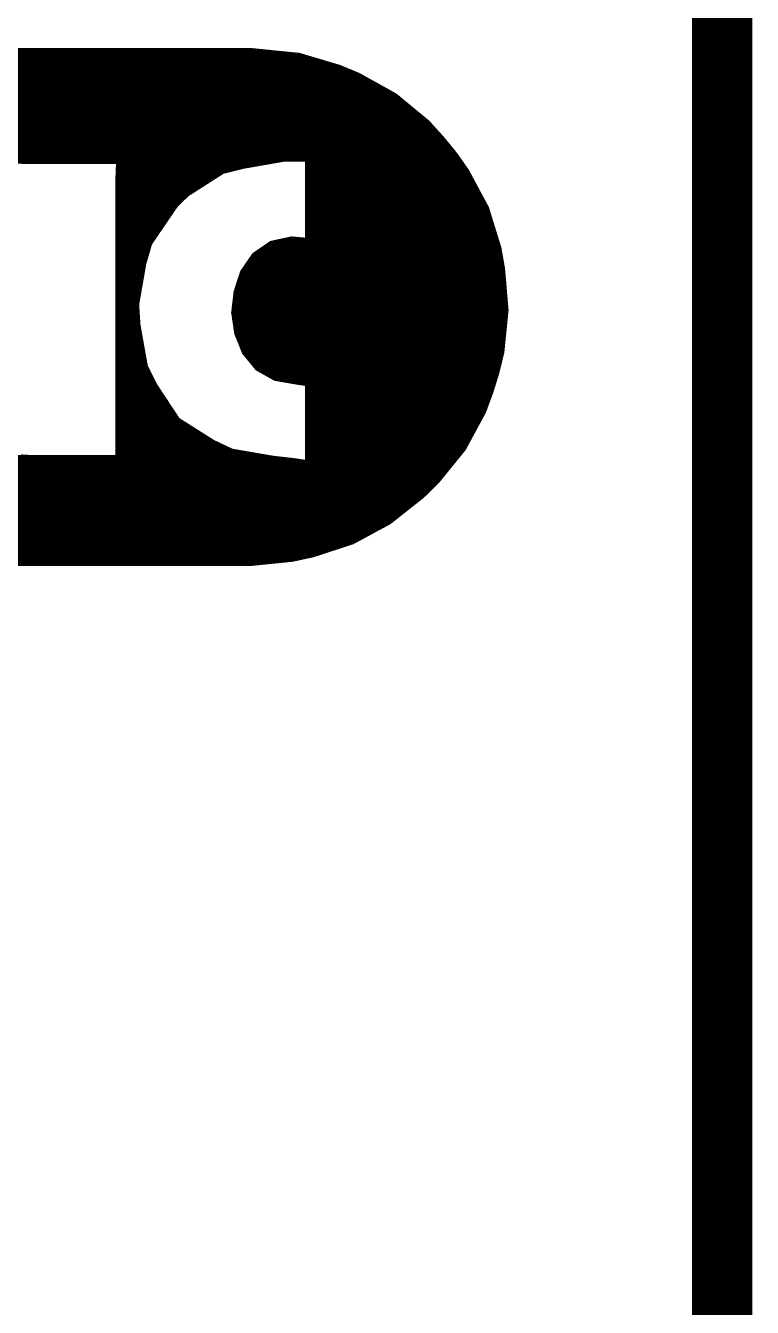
# Model space of a CAD drawing. Extents: x -15.2 to 71.4, y -14.5 to 36.9.
# Drawn here: x 52.849 to 54.686, y 10.184 to 13.423 of the extents above; entities that cross this region are included whole.
import ezdxf

# ---------------------------------------------------------------- set-up
doc = ezdxf.new("R2010")
doc.units = 0
for name, color, linetype in [('1', 12, 'CONTINUOUS'), ('16', 132, 'CONTINUOUS'), ('20', 31, 'CONTINUOUS'), ('21', 41, 'CONTINUOUS')]:
    doc.layers.add(name, color=color, linetype=linetype)

msp = doc.modelspace()

# ---------------------------------------------------------------- linework, layer by layer
at = {"layer": '1', "const_width": 0.1524}
msp.add_lwpolyline([(54.61, 34.29), (54.61, 0)], dxfattribs=at)
at = {"layer": '16', "const_width": 0.1524}
msp.add_lwpolyline([(54.61, 34.29), (54.61, 0)], dxfattribs=at)
at = {"layer": '20', "const_width": 0.1524}
msp.add_lwpolyline([(54.61, 0), (54.61, 34.29)], dxfattribs=at)
at = {"layer": '21', "const_width": 0.0127}
for points in [[(50.5963, 13.3477), (53.5421, 13.3477)], [(50.7112, 13.3604), (53.4193, 13.3604)], [(53.4161, 13.3607), (50.7145, 13.3607)], [(53.435, 13.3588), (53.4161, 13.3607)], [(53.5404, 13.3482), (53.435, 13.3588)], [(53.6419, 13.318), (53.5404, 13.3482)], [(50.4626, 13.3096), (53.6621, 13.3096)], [(50.5024, 13.3223), (53.6275, 13.3223)], [(50.5422, 13.335), (53.5848, 13.335)], [(53.6905, 13.2978), (53.6419, 13.318)], [(50.4134, 13.2842), (53.715, 13.2842)], [(50.4368, 13.2969), (53.6921, 13.2969)], [(53.783, 13.2463), (53.6905, 13.2978)], [(50.3485, 13.2461), (53.7833, 13.2461)], [(50.3666, 13.2588), (53.7606, 13.2588)], [(50.39, 13.2715), (53.7378, 13.2715)], [(53.8647, 13.1789), (53.783, 13.2463)], [(50.3148, 13.2207), (53.8141, 13.2207)], [(50.3313, 13.2334), (53.7987, 13.2334)], [(50.2702, 13.1826), (53.8603, 13.1826)], [(50.284, 13.1953), (53.8449, 13.1953)], [(50.2994, 13.208), (53.8295, 13.208)], [(53.9002, 13.1398), (53.8647, 13.1789)], [(50.2435, 13.1572), (53.8844, 13.1572)], [(50.2568, 13.1699), (53.8729, 13.1699)], [(50.2118, 13.1191), (53.9172, 13.1191)], [(50.2223, 13.1318), (53.9067, 13.1318)], [(50.2327, 13.1445), (53.8959, 13.1445)], [(53.9339, 13.0989), (53.9002, 13.1398)], [(50.1909, 13.0937), (53.9375, 13.0937)], [(50.2014, 13.1064), (53.9277, 13.1064)], [(50.7524, 13.081), (53.4746, 13.081)], [(53.3975, 13.0676), (53.5019, 13.0858)], [(53.5019, 13.0858), (53.5622, 13.0859)], [(53.5622, 13.0859), (53.5617, 13.0395)], [(53.5622, 13.081), (53.9464, 13.081)], [(53.9641, 13.0557), (53.9339, 13.0989)], [(52.8387, 13.0796), (53.0836, 13.0796)], [(53.0836, 13.0796), (53.0835, 13.0432)], [(53.0836, 13.0683), (53.4016, 13.0683)], [(53.0835, 13.0556), (53.3503, 13.0556)], [(53.2575, 12.9976), (53.3468, 13.0547)], [(53.3468, 13.0547), (53.3975, 13.0676)], [(53.562, 13.0683), (53.9553, 13.0683)], [(53.5619, 13.0556), (53.9642, 13.0556)], [(54.0142, 12.9624), (53.9641, 13.0557)], [(53.2284, 12.9693), (53.0827, 13.0449)], [(53.0827, 13.0449), (53.0827, 12.332)], [(53.0827, 13.0429), (53.084, 13.0429)], [(53.0827, 13.0302), (53.1095, 13.0302)], [(53.0827, 13.0175), (53.1349, 13.0175)], [(53.0835, 13.0432), (53.2292, 12.9704)], [(53.0865, 13.0429), (53.3283, 13.0429)], [(53.111, 13.0302), (53.3085, 13.0302)], [(53.1354, 13.0175), (53.2886, 13.0175)], [(53.5617, 13.0429), (53.971, 13.0429)], [(53.5617, 13.0395), (53.5617, 12.8807)], [(53.5617, 13.0302), (53.9778, 13.0302)], [(53.5617, 13.0175), (53.9846, 13.0175)], [(53.0827, 13.0048), (53.1599, 13.0048)], [(53.0827, 12.9921), (53.1844, 12.9921)], [(53.1603, 13.0048), (53.2688, 13.0048)], [(53.1858, 12.9921), (53.2518, 12.9921)], [(53.2292, 12.9704), (53.2575, 12.9976)], [(53.5617, 13.0048), (53.9915, 13.0048)], [(53.5617, 12.9921), (53.9983, 12.9921)], [(53.0827, 12.9794), (53.2089, 12.9794)], [(53.0827, 12.9667), (53.2266, 12.9667)], [(53.0827, 12.954), (53.218, 12.954)], [(53.1627, 12.8728), (53.2284, 12.9693)], [(53.2112, 12.9794), (53.2386, 12.9794)], [(53.5617, 12.9794), (54.0051, 12.9794)], [(53.5617, 12.9667), (54.0119, 12.9667)], [(53.5617, 12.954), (54.0168, 12.954)], [(54.0456, 12.8612), (54.0142, 12.9624)], [(53.0827, 12.9413), (53.2094, 12.9413)], [(53.0827, 12.9286), (53.2007, 12.9286)], [(53.5617, 12.9413), (54.0208, 12.9413)], [(53.5617, 12.9286), (54.0247, 12.9286)], [(53.0827, 12.9159), (53.1921, 12.9159)], [(53.0827, 12.9032), (53.1834, 12.9032)], [(53.0827, 12.8905), (53.1748, 12.8905)], [(53.5617, 12.9159), (54.0287, 12.9159)], [(53.5617, 12.9032), (54.0326, 12.9032)], [(53.5617, 12.8905), (54.0365, 12.8905)], [(53.0827, 12.8778), (53.1661, 12.8778)], [(53.0827, 12.8651), (53.1605, 12.8651)], [(53.1481, 12.8227), (53.1627, 12.8728)], [(53.4699, 12.8731), (53.4269, 12.8434)], [(53.4583, 12.8651), (54.0444, 12.8651)], [(53.5217, 12.8843), (53.4699, 12.8731)], [(53.4915, 12.8778), (54.0405, 12.8778)], [(53.5617, 12.8807), (53.5217, 12.8843)], [(54.0547, 12.8093), (54.0456, 12.8612)], [(53.0827, 12.8524), (53.1568, 12.8524)], [(53.0827, 12.8397), (53.1531, 12.8397)], [(53.0827, 12.827), (53.1494, 12.827)], [(53.1298, 12.7184), (53.1481, 12.8227)], [(53.4269, 12.8434), (53.3974, 12.8004)], [(53.4157, 12.827), (54.0516, 12.827)], [(53.4244, 12.8397), (54.0494, 12.8397)], [(53.44, 12.8524), (54.0472, 12.8524)], [(53.0827, 12.8143), (53.1466, 12.8143)], [(53.0827, 12.8016), (53.1444, 12.8016)], [(53.0827, 12.7889), (53.1422, 12.7889)], [(53.3974, 12.8004), (53.3812, 12.7508)], [(53.3937, 12.7889), (54.0564, 12.7889)], [(53.3983, 12.8016), (54.0553, 12.8016)], [(53.407, 12.8143), (54.0538, 12.8143)], [(54.0636, 12.7039), (54.0547, 12.8093)], [(53.0827, 12.7762), (53.1399, 12.7762)], [(53.0827, 12.7635), (53.1377, 12.7635)], [(53.3854, 12.7635), (54.0586, 12.7635)], [(53.3895, 12.7762), (54.0575, 12.7762)], [(53.0827, 12.7508), (53.1355, 12.7508)], [(53.0827, 12.7381), (53.1332, 12.7381)], [(53.0827, 12.7254), (53.131, 12.7254)], [(53.3812, 12.7508), (53.3751, 12.6984)], [(53.3782, 12.7254), (54.0618, 12.7254)], [(53.3797, 12.7381), (54.0607, 12.7381)], [(53.3812, 12.7508), (54.0596, 12.7508)], [(53.0827, 12.7127), (53.1302, 12.7127)], [(53.0827, 12.7), (53.131, 12.7)], [(53.1333, 12.6662), (53.1298, 12.7184)], [(53.3751, 12.6984), (53.3827, 12.646)], [(53.3753, 12.7), (54.0632, 12.7)], [(53.3767, 12.7127), (54.0629, 12.7127)], [(54.053, 12.5985), (54.0636, 12.7039)], [(53.0827, 12.6873), (53.1319, 12.6873)], [(53.0827, 12.6746), (53.1328, 12.6746)], [(53.0827, 12.6619), (53.1341, 12.6619)], [(53.1519, 12.5619), (53.1333, 12.6662)], [(53.3767, 12.6873), (54.0619, 12.6873)], [(53.3785, 12.6746), (54.0607, 12.6746)], [(53.3804, 12.6619), (54.0594, 12.6619)], [(53.0827, 12.6492), (53.1364, 12.6492)], [(53.0827, 12.6365), (53.1386, 12.6365)], [(53.3823, 12.6492), (54.0581, 12.6492)], [(53.3827, 12.646), (53.4022, 12.5975)], [(53.3865, 12.6365), (54.0568, 12.6365)], [(53.0827, 12.6238), (53.1409, 12.6238)], [(53.0827, 12.6111), (53.1431, 12.6111)], [(53.0827, 12.5984), (53.1454, 12.5984)], [(53.3917, 12.6238), (54.0555, 12.6238)], [(53.3968, 12.6111), (54.0543, 12.6111)], [(53.4019, 12.5984), (54.053, 12.5984)], [(53.4022, 12.5975), (53.435, 12.5573)], [(54.0406, 12.5472), (54.053, 12.5985)], [(53.0827, 12.5857), (53.1476, 12.5857)], [(53.0827, 12.573), (53.1499, 12.573)], [(53.1752, 12.5153), (53.1519, 12.5619)], [(53.4118, 12.5857), (54.0499, 12.5857)], [(53.4222, 12.573), (54.0468, 12.573)], [(53.0827, 12.5603), (53.1527, 12.5603)], [(53.0827, 12.5476), (53.159, 12.5476)], [(53.0827, 12.5349), (53.1654, 12.5349)], [(53.4325, 12.5603), (54.0438, 12.5603)], [(53.435, 12.5573), (53.4801, 12.5319)], [(53.4523, 12.5476), (54.0407, 12.5476)], [(53.4749, 12.5349), (54.0368, 12.5349)], [(53.4801, 12.5319), (53.5321, 12.5229)], [(54.0249, 12.4966), (54.0406, 12.5472)], [(53.0827, 12.5222), (53.1717, 12.5222)], [(53.0827, 12.5095), (53.179, 12.5095)], [(53.2334, 12.4269), (53.1752, 12.5153)], [(53.5321, 12.5229), (53.5617, 12.5184)], [(53.5368, 12.5222), (54.0328, 12.5222)], [(53.5617, 12.5184), (53.5617, 12.3189)], [(53.5617, 12.5095), (54.0289, 12.5095)], [(53.0827, 12.4968), (53.1874, 12.4968)], [(53.0827, 12.4841), (53.1957, 12.4841)], [(53.0827, 12.4714), (53.2041, 12.4714)], [(53.5617, 12.4968), (54.0249, 12.4968)], [(53.5617, 12.4841), (54.0202, 12.4841)], [(53.5617, 12.4714), (54.0155, 12.4714)], [(54.0065, 12.4471), (54.0249, 12.4966)], [(53.0827, 12.4587), (53.2125, 12.4587)], [(53.0827, 12.446), (53.2208, 12.446)], [(53.0827, 12.4333), (53.2292, 12.4333)], [(53.5617, 12.4587), (54.0108, 12.4587)], [(53.5617, 12.446), (54.0059, 12.446)], [(53.5617, 12.4333), (53.999, 12.4333)], [(53.956, 12.354), (54.0065, 12.4471)], [(53.0827, 12.4206), (53.2434, 12.4206)], [(53.0827, 12.4079), (53.2635, 12.4079)], [(53.3229, 12.3703), (53.2334, 12.4269)], [(53.5617, 12.4206), (53.9921, 12.4206)], [(53.5617, 12.4079), (53.9852, 12.4079)], [(53.0827, 12.3952), (53.2835, 12.3952)], [(53.0827, 12.3825), (53.3036, 12.3825)], [(53.0827, 12.3698), (53.3239, 12.3698)], [(53.37, 12.348), (53.3229, 12.3703)], [(53.5617, 12.3952), (53.9784, 12.3952)], [(53.5617, 12.3825), (53.9715, 12.3825)], [(53.5617, 12.3698), (53.9646, 12.3698)], [(53.0827, 12.3571), (53.3508, 12.3571)], [(53.0827, 12.3444), (53.3909, 12.3444)], [(53.4744, 12.33), (53.37, 12.348)], [(53.5617, 12.3571), (53.9577, 12.3571)], [(53.5617, 12.3444), (53.9482, 12.3444)], [(53.8893, 12.2718), (53.956, 12.354)], [(51.1588, 12.3317), (53.4646, 12.3317)], [(51.1588, 12.319), (53.5607, 12.319)], [(51.1589, 12.3063), (53.9173, 12.3063)], [(52.8592, 12.332), (52.8382, 12.3334)], [(53.0711, 12.332), (52.8592, 12.332)], [(53.0827, 12.332), (53.0711, 12.332)], [(53.5269, 12.3241), (53.4744, 12.33)], [(53.5617, 12.3189), (53.5269, 12.3241)], [(53.5617, 12.3317), (53.9379, 12.3317)], [(53.5617, 12.319), (53.9276, 12.319)], [(51.1589, 12.2936), (53.907, 12.2936)], [(51.1589, 12.2809), (53.8967, 12.2809)], [(53.8516, 12.2349), (53.8893, 12.2718)], [(51.1589, 12.2682), (53.8857, 12.2682)], [(51.159, 12.2555), (53.8727, 12.2555)], [(51.159, 12.2428), (53.8597, 12.2428)], [(51.159, 12.2301), (53.8455, 12.2301)], [(51.159, 12.2174), (53.8295, 12.2174)], [(53.7687, 12.1693), (53.8516, 12.2349)], [(51.1591, 12.2047), (53.8134, 12.2047)], [(51.1591, 12.192), (53.7974, 12.192)], [(51.1591, 12.1793), (53.7813, 12.1793)], [(51.1592, 12.1666), (53.7637, 12.1666)], [(51.1592, 12.1539), (53.7403, 12.1539)], [(51.1592, 12.1412), (53.7169, 12.1412)], [(53.6756, 12.1188), (53.7687, 12.1693)], [(51.1592, 12.1285), (53.6935, 12.1285)], [(51.1593, 12.1158), (53.6665, 12.1158)], [(53.575, 12.0859), (53.6756, 12.1188)], [(51.1593, 12.1031), (53.6276, 12.1031)], [(51.1593, 12.0904), (53.5888, 12.0904)], [(51.1596, 12.0777), (53.537, 12.0777)], [(53.5235, 12.0748), (53.575, 12.0859)], [(51.1602, 12.065), (53.4265, 12.065)], [(51.1603, 12.0639), (53.4181, 12.0641)], [(53.4181, 12.0641), (53.5235, 12.0748)]]:
    msp.add_lwpolyline(points, dxfattribs=at)
at = {"layer": '21', "const_width": 0.0064}
for points in [[(53.4164, 13.3639, 1), (53.4157, 13.3576)], [(53.4161, 13.3576, 1), (53.4161, 13.3639)], [(53.4193, 13.3572, 1), (53.4193, 13.3636)], [(53.4353, 13.362, 1), (53.4347, 13.3557)], [(53.4347, 13.3557, 1), (53.4353, 13.362)], [(53.5413, 13.3512, 1), (53.5395, 13.3452)], [(53.5401, 13.345, 1), (53.5407, 13.3514)], [(53.5421, 13.3445, 1), (53.5421, 13.3509)], [(53.5848, 13.3318, 1), (53.5848, 13.3382)], [(53.6275, 13.3191, 1), (53.6275, 13.3255)], [(53.6431, 13.321, 1), (53.6406, 13.3151)], [(53.641, 13.315, 1), (53.6428, 13.3211)], [(53.6621, 13.3064, 1), (53.6621, 13.3128)], [(53.6921, 13.3006, 1), (53.689, 13.295)], [(53.6893, 13.2949, 1), (53.6918, 13.3007)], [(53.6921, 13.2937, 1), (53.6921, 13.3001)], [(53.715, 13.281, 1), (53.715, 13.2874)], [(53.7378, 13.2683, 1), (53.7378, 13.2747)], [(53.7606, 13.2556, 1), (53.7606, 13.262)], [(53.785, 13.2488, 1), (53.781, 13.2439)], [(53.7815, 13.2436, 1), (53.7846, 13.2491)], [(53.7833, 13.2429, 1), (53.7833, 13.2493)], [(53.7987, 13.2302, 1), (53.7987, 13.2366)], [(53.8141, 13.2175, 1), (53.8141, 13.2239)], [(53.8295, 13.2048, 1), (53.8295, 13.2112)], [(53.8449, 13.1921, 1), (53.8449, 13.1985)], [(53.8603, 13.1794, 1), (53.8603, 13.1858)], [(53.8671, 13.181, 1), (53.8624, 13.1768)], [(53.8627, 13.1765, 1), (53.8668, 13.1814)], [(53.8729, 13.1667, 1), (53.8729, 13.1731)], [(53.8844, 13.154, 1), (53.8844, 13.1604)], [(53.8959, 13.1413, 1), (53.8959, 13.1477)], [(53.9026, 13.1418, 1), (53.8977, 13.1377)], [(53.8978, 13.1376, 1), (53.9025, 13.1419)], [(53.9067, 13.1286, 1), (53.9067, 13.135)], [(53.9172, 13.1159, 1), (53.9172, 13.1223)], [(53.4746, 13.0778, 1), (53.4746, 13.0842)], [(53.5018, 13.0889, 1), (53.5019, 13.0826)], [(53.5024, 13.0826, 1), (53.5013, 13.0889)], [(53.5654, 13.0859, 1), (53.559, 13.086)], [(53.5622, 13.0842, 1), (53.5622, 13.0778)], [(53.5622, 13.0828, 1), (53.5622, 13.0891)], [(53.9277, 13.1032, 1), (53.9277, 13.1096)], [(53.9365, 13.1007, 1), (53.9313, 13.0971)], [(53.9314, 13.0969, 1), (53.9363, 13.1009)], [(53.9375, 13.0905, 1), (53.9375, 13.0969)], [(53.9464, 13.0778, 1), (53.9464, 13.0842)], [(53.0835, 13.0588, 1), (53.0835, 13.0524)], [(53.0868, 13.0796, 1), (53.0804, 13.0796)], [(53.0836, 13.0715, 1), (53.0836, 13.0651)], [(53.0836, 13.0764, 1), (53.0836, 13.0827)], [(53.346, 13.0578, 1), (53.3476, 13.0516)], [(53.3485, 13.052, 1), (53.3451, 13.0574)], [(53.3503, 13.0524, 1), (53.3503, 13.0588)], [(53.3969, 13.0707, 1), (53.398, 13.0644)], [(53.3983, 13.0645, 1), (53.3967, 13.0707)], [(53.4016, 13.0651, 1), (53.4016, 13.0715)], [(53.5619, 13.0588, 1), (53.5619, 13.0524)], [(53.562, 13.0715, 1), (53.562, 13.0651)], [(53.9553, 13.0651, 1), (53.9553, 13.0715)], [(53.9669, 13.0572, 1), (53.9613, 13.0542)], [(53.9615, 13.0539, 1), (53.9667, 13.0575)], [(53.9642, 13.0524, 1), (53.9642, 13.0588)], [(53.0827, 13.0461, 1), (53.0827, 13.0397)], [(53.0827, 13.0334, 1), (53.0827, 13.027)], [(53.0827, 13.0207, 1), (53.0827, 13.0143)], [(53.0859, 13.0449, 1), (53.0796, 13.0449)], [(53.0842, 13.0477, 1), (53.0813, 13.042)], [(53.0849, 13.046, 1), (53.0821, 13.0403)], [(53.0803, 13.0432, 1), (53.0866, 13.0432)], [(53.0865, 13.0461, 1), (53.0865, 13.0397)], [(53.084, 13.0397, 1), (53.084, 13.0461)], [(53.111, 13.0334, 1), (53.111, 13.027)], [(53.1095, 13.027, 1), (53.1095, 13.0334)], [(53.1354, 13.0207, 1), (53.1354, 13.0143)], [(53.1349, 13.0143, 1), (53.1349, 13.0207)], [(53.2886, 13.0143, 1), (53.2886, 13.0207)], [(53.3085, 13.027, 1), (53.3085, 13.0334)], [(53.3283, 13.0397, 1), (53.3283, 13.0461)], [(53.5617, 13.0461, 1), (53.5617, 13.0397)], [(53.5648, 13.0395, 1), (53.5585, 13.0395)], [(53.5585, 13.0396, 1), (53.5648, 13.0395)], [(53.5617, 13.0334, 1), (53.5617, 13.027)], [(53.5617, 13.0207, 1), (53.5617, 13.0143)], [(53.971, 13.0397, 1), (53.971, 13.0461)], [(53.9778, 13.027, 1), (53.9778, 13.0334)], [(53.9846, 13.0143, 1), (53.9846, 13.0207)], [(53.0827, 13.008, 1), (53.0827, 13.0016)], [(53.0827, 12.9953, 1), (53.0827, 12.9889)], [(53.1603, 13.008, 1), (53.1603, 13.0016)], [(53.1599, 13.0016, 1), (53.1599, 13.008)], [(53.1858, 12.9953, 1), (53.1858, 12.9889)], [(53.1844, 12.9889, 1), (53.1844, 12.9953)], [(53.2518, 12.9889, 1), (53.2518, 12.9953)], [(53.2558, 13.0003, 1), (53.2592, 12.9949)], [(53.2597, 12.9953, 1), (53.2553, 12.9999)], [(53.2688, 13.0016, 1), (53.2688, 13.008)], [(53.5617, 13.008, 1), (53.5617, 13.0016)], [(53.5617, 12.9953, 1), (53.5617, 12.9889)], [(53.9915, 13.0016, 1), (53.9915, 13.008)], [(53.9983, 12.9889, 1), (53.9983, 12.9953)], [(53.0827, 12.9826, 1), (53.0827, 12.9762)], [(53.0827, 12.9699, 1), (53.0827, 12.9635)], [(53.0827, 12.9572, 1), (53.0827, 12.9508)], [(53.2112, 12.9826, 1), (53.2112, 12.9762)], [(53.2089, 12.9762, 1), (53.2089, 12.9826)], [(53.218, 12.9508, 1), (53.218, 12.9572)], [(53.231, 12.9675, 1), (53.2258, 12.971)], [(53.227, 12.9727, 1), (53.2314, 12.9681)], [(53.2266, 12.9635, 1), (53.2266, 12.9699)], [(53.2269, 12.9664, 1), (53.2299, 12.9721)], [(53.2278, 12.9676, 1), (53.2306, 12.9733)], [(53.2386, 12.9762, 1), (53.2386, 12.9826)], [(53.5617, 12.9826, 1), (53.5617, 12.9762)], [(53.5617, 12.9699, 1), (53.5617, 12.9635)], [(53.5617, 12.9572, 1), (53.5617, 12.9508)], [(54.0051, 12.9762, 1), (54.0051, 12.9826)], [(54.0173, 12.9634, 1), (54.0112, 12.9615)], [(54.0114, 12.9609, 1), (54.017, 12.9639)], [(54.0119, 12.9635, 1), (54.0119, 12.9699)], [(54.0168, 12.9508, 1), (54.0168, 12.9572)], [(53.0827, 12.9445, 1), (53.0827, 12.9381)], [(53.0827, 12.9318, 1), (53.0827, 12.9254)], [(53.2007, 12.9254, 1), (53.2007, 12.9318)], [(53.2094, 12.9381, 1), (53.2094, 12.9445)], [(53.5617, 12.9445, 1), (53.5617, 12.9381)], [(53.5617, 12.9318, 1), (53.5617, 12.9254)], [(54.0208, 12.9381, 1), (54.0208, 12.9445)], [(54.0247, 12.9254, 1), (54.0247, 12.9318)], [(53.0827, 12.9191, 1), (53.0827, 12.9127)], [(53.0827, 12.9064, 1), (53.0827, 12.9)], [(53.0827, 12.8937, 1), (53.0827, 12.8873)], [(53.1748, 12.8873, 1), (53.1748, 12.8937)], [(53.1834, 12.9, 1), (53.1834, 12.9064)], [(53.1921, 12.9127, 1), (53.1921, 12.9191)], [(53.5617, 12.9191, 1), (53.5617, 12.9127)], [(53.5617, 12.9064, 1), (53.5617, 12.9)], [(53.5617, 12.8937, 1), (53.5617, 12.8873)], [(54.0287, 12.9127, 1), (54.0287, 12.9191)], [(54.0326, 12.9, 1), (54.0326, 12.9064)], [(54.0365, 12.8873, 1), (54.0365, 12.8937)], [(53.0827, 12.881, 1), (53.0827, 12.8746)], [(53.0827, 12.8683, 1), (53.0827, 12.8619)], [(53.1601, 12.8746, 1), (53.1653, 12.871)], [(53.1657, 12.8719, 1), (53.1596, 12.8737)], [(53.1605, 12.8619, 1), (53.1605, 12.8683)], [(53.1661, 12.8746, 1), (53.1661, 12.881)], [(53.4583, 12.8683, 1), (53.4583, 12.8619)], [(53.4693, 12.8762, 1), (53.4706, 12.87)], [(53.4718, 12.8705, 1), (53.4681, 12.8757)], [(53.4915, 12.881, 1), (53.4915, 12.8746)], [(53.522, 12.8875, 1), (53.5214, 12.8812)], [(53.5224, 12.8812, 1), (53.521, 12.8874)], [(53.5585, 12.8807, 1), (53.5648, 12.8807)], [(53.5614, 12.8775, 1), (53.562, 12.8839)], [(54.0405, 12.8746, 1), (54.0405, 12.881)], [(54.0488, 12.8618, 1), (54.0425, 12.8607)], [(54.0426, 12.8603, 1), (54.0487, 12.8622)], [(54.0444, 12.8619, 1), (54.0444, 12.8683)], [(53.0827, 12.8556, 1), (53.0827, 12.8492)], [(53.0827, 12.8429, 1), (53.0827, 12.8365)], [(53.0827, 12.8302, 1), (53.0827, 12.8238)], [(53.1512, 12.8222, 1), (53.145, 12.8233)], [(53.1494, 12.8238, 1), (53.1494, 12.8302)], [(53.1531, 12.8365, 1), (53.1531, 12.8429)], [(53.1568, 12.8492, 1), (53.1568, 12.8556)], [(53.4157, 12.8302, 1), (53.4157, 12.8238)], [(53.4244, 12.8429, 1), (53.4244, 12.8365)], [(53.4251, 12.846, 1), (53.4287, 12.8408)], [(53.4295, 12.8416, 1), (53.4243, 12.8452)], [(53.44, 12.8556, 1), (53.44, 12.8492)], [(54.0472, 12.8492, 1), (54.0472, 12.8556)], [(54.0494, 12.8365, 1), (54.0494, 12.8429)], [(54.0516, 12.8238, 1), (54.0516, 12.8302)], [(53.0827, 12.8175, 1), (53.0827, 12.8111)], [(53.0827, 12.8048, 1), (53.0827, 12.7984)], [(53.0827, 12.7921, 1), (53.0827, 12.7857)], [(53.1422, 12.7857, 1), (53.1422, 12.7921)], [(53.1444, 12.7984, 1), (53.1444, 12.8048)], [(53.1451, 12.8236, 1), (53.1512, 12.8218)], [(53.1466, 12.8111, 1), (53.1466, 12.8175)], [(53.3937, 12.7921, 1), (53.3937, 12.7857)], [(53.3948, 12.8022, 1), (53.4001, 12.7986)], [(53.4005, 12.7994, 1), (53.3944, 12.8014)], [(53.3983, 12.8048, 1), (53.3983, 12.7984)], [(53.407, 12.8175, 1), (53.407, 12.8111)], [(54.0578, 12.8096, 1), (54.0515, 12.809)], [(54.0516, 12.8087, 1), (54.0578, 12.8098)], [(54.0538, 12.8111, 1), (54.0538, 12.8175)], [(54.0553, 12.7984, 1), (54.0553, 12.8048)], [(54.0564, 12.7857, 1), (54.0564, 12.7921)], [(53.0827, 12.7794, 1), (53.0827, 12.773)], [(53.0827, 12.7667, 1), (53.0827, 12.7603)], [(53.1377, 12.7603, 1), (53.1377, 12.7667)], [(53.1399, 12.773, 1), (53.1399, 12.7794)], [(53.3854, 12.7667, 1), (53.3854, 12.7603)], [(53.3895, 12.7794, 1), (53.3895, 12.773)], [(54.0575, 12.773, 1), (54.0575, 12.7794)], [(54.0586, 12.7603, 1), (54.0586, 12.7667)], [(53.0827, 12.754, 1), (53.0827, 12.7476)], [(53.0827, 12.7413, 1), (53.0827, 12.7349)], [(53.0827, 12.7286, 1), (53.0827, 12.7222)], [(53.131, 12.7222, 1), (53.131, 12.7286)], [(53.1332, 12.7349, 1), (53.1332, 12.7413)], [(53.1355, 12.7476, 1), (53.1355, 12.754)], [(53.3782, 12.7286, 1), (53.3782, 12.7222)], [(53.3797, 12.7413, 1), (53.3797, 12.7349)], [(53.3812, 12.754, 1), (53.3812, 12.7476)], [(53.3782, 12.7518, 1), (53.3842, 12.7498)], [(53.3844, 12.7504, 1), (53.3781, 12.7512)], [(54.0596, 12.7476, 1), (54.0596, 12.754)], [(54.0607, 12.7349, 1), (54.0607, 12.7413)], [(54.0618, 12.7222, 1), (54.0618, 12.7286)], [(53.0827, 12.7159, 1), (53.0827, 12.7095)], [(53.0827, 12.7032, 1), (53.0827, 12.6968)], [(53.1329, 12.7186, 1), (53.1266, 12.7182)], [(53.1266, 12.7189, 1), (53.1329, 12.7178)], [(53.1302, 12.7095, 1), (53.1302, 12.7159)], [(53.131, 12.6968, 1), (53.131, 12.7032)], [(53.3782, 12.6989, 1), (53.3719, 12.6979)], [(53.3719, 12.6988, 1), (53.3782, 12.698)], [(53.3753, 12.7032, 1), (53.3753, 12.6968)], [(53.3767, 12.7159, 1), (53.3767, 12.7095)], [(54.0668, 12.7036, 1), (54.0604, 12.7042)], [(54.0604, 12.7036, 1), (54.0668, 12.7041)], [(54.0629, 12.7095, 1), (54.0629, 12.7159)], [(54.0632, 12.6968, 1), (54.0632, 12.7032)], [(53.0827, 12.6905, 1), (53.0827, 12.6841)], [(53.0827, 12.6778, 1), (53.0827, 12.6714)], [(53.0827, 12.6651, 1), (53.0827, 12.6587)], [(53.1365, 12.6668, 1), (53.1302, 12.6657)], [(53.1302, 12.666, 1), (53.1365, 12.6664)], [(53.1319, 12.6841, 1), (53.1319, 12.6905)], [(53.1328, 12.6714, 1), (53.1328, 12.6778)], [(53.1341, 12.6587, 1), (53.1341, 12.6651)], [(53.3767, 12.6905, 1), (53.3767, 12.6841)], [(53.3785, 12.6778, 1), (53.3785, 12.6714)], [(53.3804, 12.6651, 1), (53.3804, 12.6587)], [(54.0594, 12.6587, 1), (54.0594, 12.6651)], [(54.0607, 12.6714, 1), (54.0607, 12.6778)], [(54.0619, 12.6841, 1), (54.0619, 12.6905)], [(53.0827, 12.6524, 1), (53.0827, 12.646)], [(53.0827, 12.6397, 1), (53.0827, 12.6333)], [(53.1364, 12.646, 1), (53.1364, 12.6524)], [(53.1386, 12.6333, 1), (53.1386, 12.6397)], [(53.3823, 12.6524, 1), (53.3823, 12.646)], [(53.3857, 12.6472, 1), (53.3798, 12.6448)], [(53.3796, 12.6455, 1), (53.3859, 12.6464)], [(53.3865, 12.6397, 1), (53.3865, 12.6333)], [(54.0568, 12.6333, 1), (54.0568, 12.6397)], [(54.0581, 12.646, 1), (54.0581, 12.6524)], [(53.0827, 12.627, 1), (53.0827, 12.6206)], [(53.0827, 12.6143, 1), (53.0827, 12.6079)], [(53.0827, 12.6016, 1), (53.0827, 12.5952)], [(53.1409, 12.6206, 1), (53.1409, 12.627)], [(53.1431, 12.6079, 1), (53.1431, 12.6143)], [(53.1454, 12.5952, 1), (53.1454, 12.6016)], [(53.3917, 12.627, 1), (53.3917, 12.6206)], [(53.3968, 12.6143, 1), (53.3968, 12.6079)], [(53.4019, 12.6016, 1), (53.4019, 12.5952)], [(53.4047, 12.5995, 1), (53.3998, 12.5955)], [(53.3993, 12.5963, 1), (53.4052, 12.5987)], [(54.0498, 12.5988, 1), (54.0561, 12.5981)], [(54.0561, 12.5977, 1), (54.0499, 12.5992)], [(54.053, 12.5952, 1), (54.053, 12.6016)], [(54.0543, 12.6079, 1), (54.0543, 12.6143)], [(54.0555, 12.6206, 1), (54.0555, 12.627)], [(53.0827, 12.5889, 1), (53.0827, 12.5825)], [(53.0827, 12.5762, 1), (53.0827, 12.5698)], [(53.1476, 12.5825, 1), (53.1476, 12.5889)], [(53.1547, 12.5633, 1), (53.149, 12.5605)], [(53.1499, 12.5698, 1), (53.1499, 12.5762)], [(53.4118, 12.5889, 1), (53.4118, 12.5825)], [(53.4222, 12.5762, 1), (53.4222, 12.5698)], [(54.0468, 12.5698, 1), (54.0468, 12.5762)], [(54.0499, 12.5825, 1), (54.0499, 12.5889)], [(53.0827, 12.5635, 1), (53.0827, 12.5571)], [(53.0827, 12.5508, 1), (53.0827, 12.5444)], [(53.0827, 12.5381, 1), (53.0827, 12.5317)], [(53.1487, 12.5613, 1), (53.155, 12.5625)], [(53.1527, 12.5571, 1), (53.1527, 12.5635)], [(53.159, 12.5444, 1), (53.159, 12.5508)], [(53.1654, 12.5317, 1), (53.1654, 12.5381)], [(53.4325, 12.5635, 1), (53.4325, 12.5571)], [(53.4365, 12.5601, 1), (53.4334, 12.5545)], [(53.4325, 12.5553, 1), (53.4375, 12.5593)], [(53.4523, 12.5508, 1), (53.4523, 12.5444)], [(53.4749, 12.5381, 1), (53.4749, 12.5317)], [(53.4807, 12.5351, 1), (53.4796, 12.5288)], [(53.4786, 12.5292, 1), (53.4817, 12.5347)], [(54.0368, 12.5317, 1), (54.0368, 12.5381)], [(54.0375, 12.5479, 1), (54.0437, 12.5465)], [(54.0436, 12.5463, 1), (54.0376, 12.5481)], [(54.0407, 12.5444, 1), (54.0407, 12.5508)], [(54.0438, 12.5571, 1), (54.0438, 12.5635)], [(53.0827, 12.5254, 1), (53.0827, 12.519)], [(53.0827, 12.5127, 1), (53.0827, 12.5063)], [(53.1717, 12.519, 1), (53.1717, 12.5254)], [(53.1778, 12.5171, 1), (53.1725, 12.5136)], [(53.1723, 12.5139, 1), (53.178, 12.5167)], [(53.179, 12.5063, 1), (53.179, 12.5127)], [(53.5326, 12.526, 1), (53.5317, 12.5198)], [(53.5316, 12.5198, 1), (53.5327, 12.526)], [(53.5368, 12.5254, 1), (53.5368, 12.519)], [(53.5648, 12.5184, 1), (53.5585, 12.5184)], [(53.5617, 12.5127, 1), (53.5617, 12.5063)], [(53.5612, 12.5153, 1), (53.5621, 12.5215)], [(54.0289, 12.5063, 1), (54.0289, 12.5127)], [(54.0328, 12.519, 1), (54.0328, 12.5254)], [(53.0827, 12.5, 1), (53.0827, 12.4936)], [(53.0827, 12.4873, 1), (53.0827, 12.4809)], [(53.0827, 12.4746, 1), (53.0827, 12.4682)], [(53.1874, 12.4936, 1), (53.1874, 12.5)], [(53.1957, 12.4809, 1), (53.1957, 12.4873)], [(53.2041, 12.4682, 1), (53.2041, 12.4746)], [(53.5617, 12.5, 1), (53.5617, 12.4936)], [(53.5617, 12.4873, 1), (53.5617, 12.4809)], [(53.5617, 12.4746, 1), (53.5617, 12.4682)], [(54.0155, 12.4682, 1), (54.0155, 12.4746)], [(54.0202, 12.4809, 1), (54.0202, 12.4873)], [(54.0219, 12.4976, 1), (54.0279, 12.4957)], [(54.0279, 12.4955, 1), (54.0219, 12.4977)], [(54.0249, 12.4936, 1), (54.0249, 12.5)], [(53.0827, 12.4619, 1), (53.0827, 12.4555)], [(53.0827, 12.4492, 1), (53.0827, 12.4428)], [(53.0827, 12.4365, 1), (53.0827, 12.4301)], [(53.2125, 12.4555, 1), (53.2125, 12.4619)], [(53.2208, 12.4428, 1), (53.2208, 12.4492)], [(53.2292, 12.4301, 1), (53.2292, 12.4365)], [(53.5617, 12.4619, 1), (53.5617, 12.4555)], [(53.5617, 12.4492, 1), (53.5617, 12.4428)], [(53.5617, 12.4365, 1), (53.5617, 12.4301)], [(53.999, 12.4301, 1), (53.999, 12.4365)], [(54.0036, 12.4482, 1), (54.0095, 12.446)], [(54.0093, 12.4456, 1), (54.0038, 12.4486)], [(54.0059, 12.4428, 1), (54.0059, 12.4492)], [(54.0108, 12.4555, 1), (54.0108, 12.4619)], [(53.0827, 12.4238, 1), (53.0827, 12.4174)], [(53.0827, 12.4111, 1), (53.0827, 12.4047)], [(53.2351, 12.4296, 1), (53.2317, 12.4242)], [(53.2308, 12.4252, 1), (53.2361, 12.4287)], [(53.2434, 12.4174, 1), (53.2434, 12.4238)], [(53.2635, 12.4047, 1), (53.2635, 12.4111)], [(53.5617, 12.4238, 1), (53.5617, 12.4174)], [(53.5617, 12.4111, 1), (53.5617, 12.4047)], [(53.9852, 12.4047, 1), (53.9852, 12.4111)], [(53.9921, 12.4174, 1), (53.9921, 12.4238)], [(53.0827, 12.3984, 1), (53.0827, 12.392)], [(53.0827, 12.3857, 1), (53.0827, 12.3793)], [(53.0827, 12.373, 1), (53.0827, 12.3666)], [(53.2835, 12.392, 1), (53.2835, 12.3984)], [(53.3036, 12.3793, 1), (53.3036, 12.3857)], [(53.3243, 12.3731, 1), (53.3216, 12.3674)], [(53.3212, 12.3676, 1), (53.3246, 12.373)], [(53.3239, 12.3666, 1), (53.3239, 12.373)], [(53.5617, 12.3984, 1), (53.5617, 12.392)], [(53.5617, 12.3857, 1), (53.5617, 12.3793)], [(53.5617, 12.373, 1), (53.5617, 12.3666)], [(53.9646, 12.3666, 1), (53.9646, 12.373)], [(53.9715, 12.3793, 1), (53.9715, 12.3857)], [(53.9784, 12.392, 1), (53.9784, 12.3984)], [(53.0827, 12.3603, 1), (53.0827, 12.3539)], [(53.0827, 12.3476, 1), (53.0827, 12.3412)], [(53.3508, 12.3539, 1), (53.3508, 12.3603)], [(53.3706, 12.3511, 1), (53.3695, 12.3449)], [(53.3687, 12.3451, 1), (53.3714, 12.3509)], [(53.3909, 12.3412, 1), (53.3909, 12.3476)], [(53.5617, 12.3603, 1), (53.5617, 12.3539)], [(53.5617, 12.3476, 1), (53.5617, 12.3412)], [(53.9482, 12.3412, 1), (53.9482, 12.3476)], [(53.9532, 12.3555, 1), (53.9588, 12.3525)], [(53.9585, 12.352, 1), (53.9535, 12.356)], [(53.9577, 12.3539, 1), (53.9577, 12.3603)], [(52.8592, 12.3352, 1), (52.8592, 12.3288)], [(52.859, 12.3288, 1), (52.8594, 12.3352)], [(53.0711, 12.3352, 1), (53.0711, 12.3288)], [(53.0711, 12.3288, 1), (53.0711, 12.3352)], [(53.0796, 12.332, 1), (53.0859, 12.332)], [(53.0827, 12.3288, 1), (53.0827, 12.3352)], [(53.4646, 12.3285, 1), (53.4646, 12.3349)], [(53.4748, 12.3332, 1), (53.4741, 12.3269)], [(53.4739, 12.3269, 1), (53.475, 12.3331)], [(53.5273, 12.3272, 1), (53.5264, 12.321)], [(53.5265, 12.321, 1), (53.5272, 12.3273)], [(53.5617, 12.3349, 1), (53.5617, 12.3285)], [(53.5617, 12.3222, 1), (53.5617, 12.3158)], [(53.5585, 12.3189, 1), (53.5648, 12.3189)], [(53.5607, 12.3158, 1), (53.5607, 12.3222)], [(53.5612, 12.3157, 1), (53.5621, 12.322)], [(53.9173, 12.3031, 1), (53.9173, 12.3095)], [(53.9276, 12.3158, 1), (53.9276, 12.3222)], [(53.9379, 12.3285, 1), (53.9379, 12.3349)], [(53.8869, 12.2738, 1), (53.8918, 12.2698)], [(53.8916, 12.2695, 1), (53.8871, 12.2741)], [(53.8967, 12.2777, 1), (53.8967, 12.2841)], [(53.907, 12.2904, 1), (53.907, 12.2968)], [(53.8597, 12.2396, 1), (53.8597, 12.246)], [(53.8727, 12.2523, 1), (53.8727, 12.2587)], [(53.8857, 12.265, 1), (53.8857, 12.2714)], [(53.8295, 12.2142, 1), (53.8295, 12.2206)], [(53.8455, 12.2269, 1), (53.8455, 12.2333)], [(53.8494, 12.2372, 1), (53.8538, 12.2327)], [(53.8536, 12.2325, 1), (53.8497, 12.2374)], [(53.7813, 12.1761, 1), (53.7813, 12.1825)], [(53.7974, 12.1888, 1), (53.7974, 12.1952)], [(53.8134, 12.2015, 1), (53.8134, 12.2079)], [(53.7169, 12.138, 1), (53.7169, 12.1444)], [(53.7403, 12.1507, 1), (53.7403, 12.1571)], [(53.7637, 12.1634, 1), (53.7637, 12.1698)], [(53.7667, 12.1718, 1), (53.7707, 12.1668)], [(53.7702, 12.1665, 1), (53.7672, 12.1721)], [(53.6665, 12.1126, 1), (53.6665, 12.119)], [(53.6741, 12.1216, 1), (53.6771, 12.116)], [(53.6766, 12.1158, 1), (53.6746, 12.1218)], [(53.6935, 12.1253, 1), (53.6935, 12.1317)], [(53.537, 12.0745, 1), (53.537, 12.0809)], [(53.574, 12.0889, 1), (53.576, 12.0829)], [(53.5757, 12.0828, 1), (53.5743, 12.089)], [(53.5888, 12.0872, 1), (53.5888, 12.0936)], [(53.6276, 12.0999, 1), (53.6276, 12.1063)], [(53.4178, 12.0673, 1), (53.4184, 12.061)], [(53.4181, 12.061, 1), (53.4181, 12.0673)], [(53.4265, 12.0618, 1), (53.4265, 12.0682)], [(53.5228, 12.0779, 1), (53.5242, 12.0717)], [(53.5238, 12.0716, 1), (53.5232, 12.0779)]]:
    msp.add_lwpolyline(points, format="xyb", dxfattribs=at)

doc.saveas('drawing.dxf')
